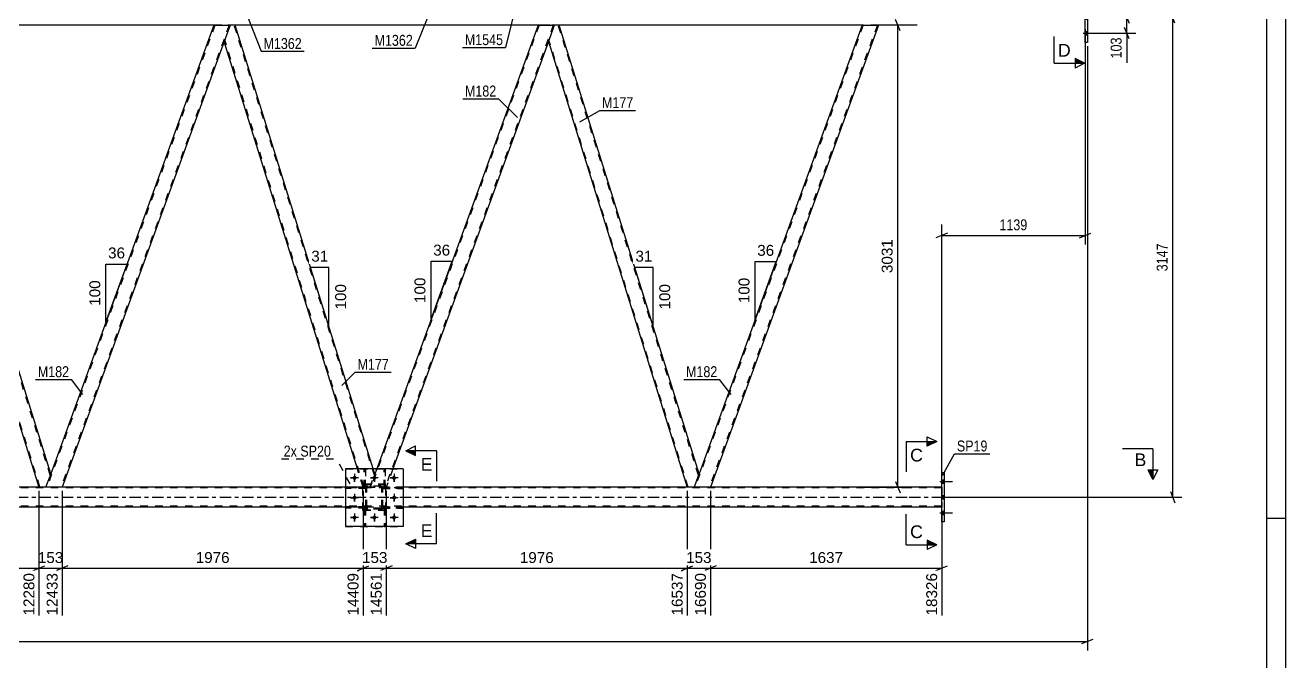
# Model space of a CAD drawing. Header units: millimetres. Extents: x 0 to 841, y 0 to 594.
# Drawn here: x 509.9 to 841, y 260.4 to 427.4 of the extents above; entities that cross this region are included whole.
import ezdxf

# ---------------------------------------------------------------- set-up
doc = ezdxf.new("R2010")
doc.units = ezdxf.units.MM
doc.linetypes.add('DXK_LINE_DOT2', pattern=[3.9198, 1.9599, -1.9599])
doc.linetypes.add('DXK_LINE_DOT3', pattern=[5.9187, 2.979, -0.9799, 0.9799, -0.9799])
doc.styles.add('Arial', font='arial.ttf', dxfattribs={"height": 0.2})
doc.styles.add('Arial Narrow', font='ARIALN.TTF', dxfattribs={"height": 0.2})

# ---------------------------------------------------------------- blocks, each defined once
blk = doc.blocks.new('Unknown-717034235-1133 - 15993')
at = {"color": 5, "linetype": 'Continuous'}
for p, q in [((841, 0), (841, 594)), ((836, 5), (836, 589)), ((841, 298), (836, 298))]:
    blk.add_line(p, q, dxfattribs=at)
blk = doc.blocks.new('Part-717034235-4057 - 3600')
at = {"color": 7, "linetype": 'DXK_LINE_DOT2'}
for p, q in [((603.8, 300.69), (603.8, 301.01)), ((603.8, 301.01), (609.2, 301.01)), ((609.2, 300.69), (603.8, 300.69)), ((604.4, 300.69), (604.4, 301.01)), ((609.2, 301.01), (609.2, 300.69))]:
    blk.add_line(p, q, dxfattribs=at)
blk = doc.blocks.new('Part-717034235-3997 - 3600')
at = {"color": 7, "linetype": 'DXK_LINE_DOT2'}
for p, q in [((609.2, 301.01), (603.8, 301.01)), ((603.8, 301.01), (603.8, 300.69)), ((603.8, 300.69), (609.2, 300.69)), ((604.4, 300.69), (604.4, 301.01)), ((609.2, 300.69), (609.2, 301.01))]:
    blk.add_line(p, q, dxfattribs=at)
blk = doc.blocks.new('Part-717034235-3848 - 3600')
at = {"color": 7, "linetype": 'DXK_LINE_DOT2'}
for p, q in [((599.4, 301.01), (594, 301.01)), ((594, 301.01), (594, 300.69)), ((599.4, 300.69), (594, 300.69)), ((598.8, 300.69), (598.8, 301.01)), ((599.4, 300.69), (599.4, 301.01))]:
    blk.add_line(p, q, dxfattribs=at)
blk = doc.blocks.new('Part-717034235-4071 - 3600')
at = {"color": 7, "linetype": 'DXK_LINE_DOT2'}
for p, q in [((599.28, 300.68), (598.96, 300.68)), ((598.96, 300.68), (598.96, 295.85)), ((598.96, 300.08), (599.28, 300.08)), ((599.28, 300.68), (599.28, 295.85)), ((598.96, 295.85), (599.28, 295.85))]:
    blk.add_line(p, q, dxfattribs=at)
blk = doc.blocks.new('Part-717034235-4065 - 3600')
at = {"color": 2, "linetype": 'Continuous'}
for p, q in [((598.96, 311.04), (598.96, 311.05)), ((599.28, 311.05), (598.96, 311.05)), ((599.28, 311.04), (599.28, 311.05))]:
    blk.add_line(p, q, dxfattribs=at)
at = {"color": 7, "linetype": 'DXK_LINE_DOT2'}
for p, q in [((598.96, 306.2), (598.96, 311.04)), ((599.28, 306.2), (599.28, 311.04)), ((598.96, 306.8), (599.28, 306.8)), ((599.28, 306.2), (598.96, 306.2))]:
    blk.add_line(p, q, dxfattribs=at)
blk = doc.blocks.new('Part-717034235-4059 - 3600')
at = {"color": 7, "linetype": 'DXK_LINE_DOT2'}
for p, q in [((599.4, 301.01), (594, 301.01)), ((594, 300.69), (594, 301.01)), ((599.4, 300.69), (594, 300.69)), ((598.8, 300.69), (598.8, 301.01)), ((599.4, 301.01), (599.4, 300.69))]:
    blk.add_line(p, q, dxfattribs=at)
blk = doc.blocks.new('Part-717034235-4023 - 3600')
at = {"color": 2, "linetype": 'Continuous'}
for p, q in [((478.59, 427.44), (477.05, 423.19)), ((479.91, 427.44), (478.59, 427.44)), ((516.61, 309.69), (479.91, 427.44)), ((477.05, 423.19), (513.51, 306.22)), ((515.35, 306.22), (516.34, 308.95)), ((516.54, 309.47), (516.34, 308.95)), ((516.61, 309.69), (516.54, 309.47))]:
    blk.add_line(p, q, dxfattribs=at)
at = {"color": 7, "linetype": 'DXK_LINE_DOT2'}
for p, q in [((516.48, 309.32), (479.66, 427.44)), ((513.76, 306.22), (477.18, 423.56)), ((516.45, 309.23), (516.34, 308.95)), ((516.54, 309.47), (516.48, 309.32)), ((515.35, 306.22), (513.51, 306.22))]:
    blk.add_line(p, q, dxfattribs=at)
blk = doc.blocks.new('Bolt-717034235-4011 - 3600')
at = {"linetype": 'Continuous'}
for points in [[(788.93, 433.1), (788.93, 433.98), (788.29, 433.98), (788.29, 433.1)], [(788.93, 433.1), (788.93, 433.98), (788.29, 433.98), (788.29, 433.1)], [(788.93, 433.1), (788.93, 433.98), (788.29, 433.98), (788.29, 433.1)], [(788.93, 429), (788.93, 429.88), (788.29, 429.88), (788.29, 429)], [(788.93, 429), (788.93, 429.88), (788.29, 429.88), (788.29, 429)], [(788.93, 424.9), (788.93, 425.78), (788.29, 425.78), (788.29, 424.9)], [(788.93, 424.9), (788.93, 425.78), (788.29, 425.78), (788.29, 424.9)], [(788.93, 424.9), (788.93, 425.78), (788.29, 425.78), (788.29, 424.9)]]:
    blk.add_hatch(color=1, dxfattribs=at).paths.add_polyline_path(points)
at = {"color": 1, "linetype": 'Continuous'}
for p, q in [((788.29, 433.98), (788.93, 433.98)), ((788.29, 433.98), (788.93, 433.98)), ((788.29, 433.98), (788.93, 433.98)), ((787.77, 433.54), (791.09, 433.54)), ((787.77, 433.54), (791.09, 433.54)), ((787.77, 433.54), (791.09, 433.54)), ((788.29, 433.1), (788.93, 433.1)), ((788.29, 433.1), (788.93, 433.1)), ((788.29, 433.1), (788.93, 433.1)), ((787.77, 429.44), (791.09, 429.44)), ((787.77, 429.44), (791.09, 429.44)), ((788.29, 429.88), (788.93, 429.88)), ((788.29, 429.88), (788.93, 429.88)), ((788.29, 429), (788.93, 429)), ((788.29, 429), (788.93, 429)), ((787.77, 425.34), (791.09, 425.34)), ((787.77, 425.34), (791.09, 425.34)), ((787.77, 425.34), (791.09, 425.34)), ((788.29, 425.78), (788.93, 425.78)), ((788.29, 425.78), (788.93, 425.78)), ((788.29, 425.78), (788.93, 425.78)), ((788.29, 424.9), (788.93, 424.9)), ((788.29, 424.9), (788.93, 424.9)), ((788.29, 424.9), (788.93, 424.9))]:
    blk.add_line(p, q, dxfattribs=at)
blk = doc.blocks.new('Part-717034235-4055 - 3600')
at = {"color": 2, "linetype": 'Continuous'}
for p, q in [((609.2, 311.04), (594, 311.04)), ((594, 311.04), (594, 295.84)), ((609.2, 311.04), (609.2, 295.84)), ((609.2, 295.84), (594, 295.84))]:
    blk.add_line(p, q, dxfattribs=at)
blk = doc.blocks.new('Part-717034235-3920 - 3600')
at = {"color": 7, "linetype": 'DXK_LINE_DOT2'}
for p, q in [((598.96, 300.68), (599.28, 300.68)), ((598.96, 300.68), (598.96, 295.85)), ((598.96, 300.08), (599.28, 300.08)), ((599.28, 300.68), (599.28, 295.85)), ((599.28, 295.85), (598.96, 295.85))]:
    blk.add_line(p, q, dxfattribs=at)
blk = doc.blocks.new('Bolt-717034235-3819 - 3600')
at = {"color": 1, "linetype": 'Continuous'}
for p, q in [((595.36, 308.64), (596.05, 308.64)), ((596.4, 309.68), (596.4, 308.99)), ((596.4, 307.6), (596.4, 308.3)), ((597.44, 308.64), (596.75, 308.64)), ((600.56, 308.64), (601.25, 308.64)), ((601.6, 309.68), (601.6, 308.99)), ((601.6, 307.6), (601.6, 308.3)), ((602.64, 308.64), (601.95, 308.64)), ((605.76, 308.64), (606.45, 308.64)), ((606.8, 309.68), (606.8, 308.99)), ((606.8, 307.6), (606.8, 308.3)), ((607.84, 308.64), (607.15, 308.64)), ((595.36, 303.44), (596.05, 303.44)), ((596.4, 304.48), (596.4, 303.79)), ((596.4, 302.4), (596.4, 303.1)), ((597.44, 303.44), (596.75, 303.44)), ((605.76, 303.44), (606.45, 303.44)), ((606.8, 304.48), (606.8, 303.79)), ((606.8, 302.4), (606.8, 303.1)), ((607.84, 303.44), (607.15, 303.44)), ((595.36, 298.24), (596.05, 298.24)), ((596.4, 299.28), (596.4, 298.59)), ((597.44, 298.24), (596.75, 298.24)), ((600.56, 298.24), (601.25, 298.24)), ((601.6, 299.28), (601.6, 298.59)), ((602.64, 298.24), (601.95, 298.24)), ((605.76, 298.24), (606.45, 298.24)), ((606.8, 299.28), (606.8, 298.59)), ((607.84, 298.24), (607.15, 298.24)), ((596.4, 297.2), (596.4, 297.9)), ((601.6, 297.2), (601.6, 297.9)), ((606.8, 297.2), (606.8, 297.9))]:
    blk.add_line(p, q, dxfattribs=at)
blk = doc.blocks.new('Part-717034235-3821 - 3600')
at = {"color": 7, "linetype": 'DXK_LINE_DOT2'}
for p, q in [((604.6, 306.85), (598.6, 306.85)), ((598.6, 300.05), (598.6, 306.85)), ((604.6, 300.05), (604.6, 306.85)), ((604.6, 300.05), (598.6, 300.05))]:
    blk.add_line(p, q, dxfattribs=at)
blk = doc.blocks.new('Part-717034235-3822 - 3600')
at = {"color": 7, "linetype": 'DXK_LINE_DOT2'}
for p, q in [((604.6, 306.98), (598.6, 306.98)), ((598.6, 300.18), (598.6, 306.98)), ((604.6, 300.18), (604.6, 306.98)), ((604.6, 300.18), (598.6, 300.18))]:
    blk.add_line(p, q, dxfattribs=at)
blk = doc.blocks.new('Part-717034235-3823 - 3600')
at = {"color": 7, "linetype": 'DXK_LINE_DOT2'}
for p, q in [((599.4, 305.96), (599.44, 306.15)), ((599.44, 306.15), (599.4, 305.96)), ((599.4, 300.92), (599.4, 305.96)), ((599.64, 305.96), (599.66, 306.06)), ((599.64, 300.92), (599.64, 305.96)), ((599.66, 306.06), (599.71, 306.13)), ((599.7, 306.41), (599.88, 306.44)), ((599.88, 306.44), (599.7, 306.41)), ((599.71, 306.13), (599.79, 306.19)), ((599.79, 306.19), (599.88, 306.2)), ((603.32, 306.44), (599.88, 306.44)), ((599.88, 306.2), (603.32, 306.2)), ((603.32, 306.44), (603.51, 306.41)), ((603.51, 306.41), (603.32, 306.44)), ((603.32, 306.2), (603.41, 306.19)), ((603.41, 306.19), (603.49, 306.13)), ((603.49, 306.13), (603.54, 306.06)), ((603.54, 306.06), (603.56, 305.96)), ((603.56, 300.92), (603.56, 305.96)), ((603.76, 306.15), (603.8, 305.96)), ((603.8, 305.96), (603.76, 306.15)), ((603.8, 300.92), (603.8, 305.96)), ((599.44, 300.74), (599.4, 300.92)), ((599.4, 300.92), (599.44, 300.74)), ((599.66, 300.83), (599.64, 300.92)), ((599.71, 300.75), (599.66, 300.83)), ((599.88, 300.44), (599.7, 300.48)), ((599.7, 300.48), (599.88, 300.44)), ((599.79, 300.7), (599.71, 300.75)), ((599.88, 300.68), (599.79, 300.7)), ((603.32, 300.68), (599.88, 300.68)), ((603.32, 300.44), (599.88, 300.44)), ((603.41, 300.7), (603.32, 300.68)), ((603.51, 300.48), (603.32, 300.44)), ((603.32, 300.44), (603.51, 300.48)), ((603.49, 300.75), (603.41, 300.7)), ((603.54, 300.83), (603.49, 300.75)), ((603.56, 300.92), (603.54, 300.83)), ((603.8, 300.92), (603.76, 300.74)), ((603.76, 300.74), (603.8, 300.92))]:
    blk.add_line(p, q, dxfattribs=at)
at = {"color": 7, "linetype": 'DXK_LINE_DOT3'}
blk.add_line((601.6, 303.44), (601.6, 303.44), dxfattribs=at)
at = {"color": 7, "linetype": 'DXK_LINE_DOT2'}
for centre, start, end in [((599.88, 305.96), 112.5, 157.5), ((599.88, 305.96), 112.5, 157.5), ((603.32, 305.96), 22.5, 67.5), ((603.32, 305.96), 22.5, 67.5), ((599.88, 300.92), 202.5, 247.5), ((599.88, 300.92), 202.5, 247.5), ((603.32, 300.92), 292.5, 337.5), ((603.32, 300.92), 292.5, 337.5)]:
    blk.add_arc(centre, 0.48, start, end, dxfattribs=at)
blk = doc.blocks.new('Part-717034235-3847 - 3600')
at = {"color": 7, "linetype": 'DXK_LINE_DOT2'}
for p, q in [((734, 427.44), (218.94, 427.44)), ((565.05, 427.44), (559.47, 427.44)), ((650.18, 427.44), (644.61, 427.44)), ((734, 427.44), (729.74, 427.44))]:
    blk.add_line(p, q, dxfattribs=at)
at = {"color": 2, "linetype": 'Continuous'}
for p, q in [((559.47, 427.44), (479.91, 427.44)), ((644.61, 427.44), (565.05, 427.44)), ((729.74, 427.44), (650.18, 427.44)), ((742, 427.44), (734, 427.44))]:
    blk.add_line(p, q, dxfattribs=at)
blk = doc.blocks.new('Part-717034235-3853 - 3600')
at = {"color": 2, "linetype": 'Continuous'}
for p, q in [((788.29, 422.94), (788.29, 435.94)), ((788.29, 435.94), (788.93, 435.94)), ((788.93, 435.94), (788.93, 422.94)), ((788.93, 422.94), (788.29, 422.94))]:
    blk.add_line(p, q, dxfattribs=at)
blk = doc.blocks.new('Part-717034235-3858 - 3600')
at = {"color": 2, "linetype": 'Continuous'}
for p, q in [((750.62, 297.08), (750.62, 310.08)), ((750.62, 310.08), (751.26, 310.08)), ((751.26, 310.08), (751.26, 297.08)), ((751.26, 297.08), (750.62, 297.08))]:
    blk.add_line(p, q, dxfattribs=at)
blk = doc.blocks.new('Part-717034235-3881 - 3600')
at = {"color": 7, "linetype": 'DXK_LINE_DOT2'}
for p, q in [((644.86, 427.44), (600.74, 306.22)), ((648.61, 427.44), (604.49, 306.22)), ((648.86, 427.44), (647.32, 423.19)), ((602.24, 311.04), (600.49, 306.22)), ((606.5, 311.04), (604.74, 306.22)), ((604.74, 306.22), (600.49, 306.22))]:
    blk.add_line(p, q, dxfattribs=at)
at = {"color": 2, "linetype": 'Continuous'}
for p, q in [((644.61, 427.44), (602.24, 311.04)), ((644.61, 427.44), (648.86, 427.44)), ((647.32, 423.19), (606.5, 311.04))]:
    blk.add_line(p, q, dxfattribs=at)
blk = doc.blocks.new('Part-717034235-3896 - 3600')
at = {"color": 2, "linetype": 'Continuous'}
for p, q in [((648.86, 427.44), (647.32, 423.19)), ((650.18, 427.44), (648.86, 427.44)), ((686.88, 309.69), (650.18, 427.44)), ((647.32, 423.19), (683.77, 306.22)), ((686.61, 308.95), (685.62, 306.22)), ((686.88, 309.69), (686.61, 308.95))]:
    blk.add_line(p, q, dxfattribs=at)
at = {"color": 7, "linetype": 'DXK_LINE_DOT2'}
for p, q in [((686.75, 309.32), (649.93, 427.44)), ((684.03, 306.22), (647.45, 423.56)), ((686.86, 309.63), (686.61, 308.95)), ((685.62, 306.22), (683.77, 306.22))]:
    blk.add_line(p, q, dxfattribs=at)
blk = doc.blocks.new('Part-717034235-3901 - 3600')
at = {"color": 7, "linetype": 'DXK_LINE_DOT2'}
for p, q in [((730, 427.44), (685.88, 306.22)), ((733.74, 427.44), (689.62, 306.22)), ((686.88, 309.69), (685.62, 306.22)), ((689.88, 306.22), (685.62, 306.22))]:
    blk.add_line(p, q, dxfattribs=at)
at = {"color": 2, "linetype": 'Continuous'}
for p, q in [((729.74, 427.44), (686.88, 309.69)), ((734, 427.44), (689.88, 306.22)), ((729.74, 427.44), (734, 427.44))]:
    blk.add_line(p, q, dxfattribs=at)
blk = doc.blocks.new('Part-717034235-3911 - 3600')
at = {"color": 7, "linetype": 'DXK_LINE_DOT2'}
for p, q in [((604.16, 306.2), (604.16, 311.05)), ((604.16, 311.05), (604.48, 311.05)), ((604.48, 311.05), (604.48, 306.2)), ((604.16, 306.8), (604.48, 306.8)), ((604.48, 306.2), (604.16, 306.2))]:
    blk.add_line(p, q, dxfattribs=at)
blk = doc.blocks.new('Part-717034235-3914 - 3600')
at = {"color": 7, "linetype": 'DXK_LINE_DOT2'}
for p, q in [((598.96, 306.2), (598.96, 311.05)), ((598.96, 311.05), (599.28, 311.05)), ((599.28, 311.05), (599.28, 306.2)), ((598.96, 306.8), (599.28, 306.8)), ((599.28, 306.2), (598.96, 306.2))]:
    blk.add_line(p, q, dxfattribs=at)
blk = doc.blocks.new('Part-717034235-3917 - 3600')
at = {"color": 7, "linetype": 'DXK_LINE_DOT2'}
for p, q in [((604.15, 300.68), (604.47, 300.68)), ((604.15, 300.68), (604.16, 295.85)), ((604.15, 300.08), (604.47, 300.08)), ((604.47, 300.68), (604.48, 295.85)), ((604.48, 295.85), (604.16, 295.85))]:
    blk.add_line(p, q, dxfattribs=at)
blk = doc.blocks.new('Part-717034235-3922 - 3600')
at = {"color": 7, "linetype": 'DXK_LINE_DOT2'}
for p, q in [((599.4, 305.96), (599.44, 306.15)), ((599.44, 306.15), (599.4, 305.96)), ((599.4, 300.92), (599.4, 305.96)), ((599.64, 305.96), (599.66, 306.06)), ((599.64, 300.92), (599.64, 305.96)), ((599.66, 306.06), (599.71, 306.13)), ((599.7, 306.41), (599.88, 306.44)), ((599.88, 306.44), (599.7, 306.41)), ((599.71, 306.13), (599.79, 306.19)), ((599.79, 306.19), (599.88, 306.2)), ((603.32, 306.44), (599.88, 306.44)), ((599.88, 306.2), (603.32, 306.2)), ((603.32, 306.44), (603.51, 306.41)), ((603.51, 306.41), (603.32, 306.44)), ((603.32, 306.2), (603.41, 306.19)), ((603.41, 306.19), (603.49, 306.13)), ((603.49, 306.13), (603.54, 306.06)), ((603.54, 306.06), (603.56, 305.96)), ((603.56, 300.92), (603.56, 305.96)), ((603.76, 306.15), (603.8, 305.96)), ((603.8, 305.96), (603.76, 306.15)), ((603.8, 300.92), (603.8, 305.96)), ((599.44, 300.74), (599.4, 300.92)), ((599.4, 300.92), (599.44, 300.74)), ((599.66, 300.83), (599.64, 300.92)), ((599.71, 300.75), (599.66, 300.83)), ((599.88, 300.44), (599.7, 300.48)), ((599.7, 300.48), (599.88, 300.44)), ((599.79, 300.7), (599.71, 300.75)), ((599.88, 300.68), (599.79, 300.7)), ((603.32, 300.68), (599.88, 300.68)), ((603.32, 300.44), (599.88, 300.44)), ((603.41, 300.7), (603.32, 300.68)), ((603.51, 300.48), (603.32, 300.44)), ((603.32, 300.44), (603.51, 300.48)), ((603.49, 300.75), (603.41, 300.7)), ((603.54, 300.83), (603.49, 300.75)), ((603.56, 300.92), (603.54, 300.83)), ((603.8, 300.92), (603.76, 300.74)), ((603.76, 300.74), (603.8, 300.92))]:
    blk.add_line(p, q, dxfattribs=at)
at = {"color": 7, "linetype": 'DXK_LINE_DOT3'}
blk.add_line((601.6, 303.44), (601.6, 303.44), dxfattribs=at)
at = {"color": 7, "linetype": 'DXK_LINE_DOT2'}
for centre, start, end in [((599.88, 305.96), 112.5, 157.5), ((599.88, 305.96), 112.5, 157.5), ((603.32, 305.96), 22.5, 67.5), ((603.32, 305.96), 22.5, 67.5), ((599.88, 300.92), 202.5, 247.5), ((599.88, 300.92), 202.5, 247.5), ((603.32, 300.92), 292.5, 337.5), ((603.32, 300.92), 292.5, 337.5)]:
    blk.add_arc(centre, 0.48, start, end, dxfattribs=at)
blk = doc.blocks.new('Part-717034235-3968 - 3600')
at = {"color": 7, "linetype": 'DXK_LINE_DOT2'}
for p, q in [((559.73, 427.44), (515.61, 306.22)), ((563.47, 427.44), (519.35, 306.22)), ((563.73, 427.44), (562.18, 423.19)), ((516.61, 309.69), (515.35, 306.22)), ((519.61, 306.22), (515.35, 306.22))]:
    blk.add_line(p, q, dxfattribs=at)
at = {"color": 2, "linetype": 'Continuous'}
for p, q in [((559.47, 427.44), (516.61, 309.69)), ((559.47, 427.44), (563.73, 427.44)), ((562.18, 423.19), (519.61, 306.22))]:
    blk.add_line(p, q, dxfattribs=at)
blk = doc.blocks.new('Part-717034235-3973 - 3600')
at = {"color": 2, "linetype": 'Continuous'}
for p, q in [((563.73, 427.44), (562.18, 423.19)), ((565.05, 427.44), (563.73, 427.44)), ((601.33, 311.04), (565.05, 427.44)), ((597.14, 311.04), (562.18, 423.19))]:
    blk.add_line(p, q, dxfattribs=at)
at = {"color": 7, "linetype": 'DXK_LINE_DOT2'}
for p, q in [((601.61, 309.32), (564.8, 427.44)), ((598.89, 306.22), (562.32, 423.56)), ((598.64, 306.22), (597.14, 311.04)), ((600.49, 306.22), (601.75, 309.69)), ((601.75, 309.69), (601.33, 311.04)), ((598.64, 306.22), (600.49, 306.22))]:
    blk.add_line(p, q, dxfattribs=at)
blk = doc.blocks.new('Part-717034235-3989 - 3600')
at = {"color": 7, "linetype": 'DXK_LINE_DOT2'}
for p, q in [((742, 305.98), (69.73, 305.98)), ((609.2, 306.22), (594, 306.22)), ((750.62, 305.98), (742.1, 305.98)), ((750.62, 306.22), (750.62, 300.94)), ((742, 301.18), (69.73, 301.18)), ((609.2, 300.94), (594, 300.94)), ((750.62, 301.18), (742.1, 301.18))]:
    blk.add_line(p, q, dxfattribs=at)
at = {"color": 2, "linetype": 'Continuous'}
for p, q in [((594, 306.22), (353.79, 306.22)), ((742, 306.22), (609.2, 306.22)), ((750.62, 306.22), (742.1, 306.22)), ((594, 300.94), (353.79, 300.94)), ((742, 300.94), (609.2, 300.94)), ((750.62, 300.94), (742.1, 300.94))]:
    blk.add_line(p, q, dxfattribs=at)
at = {"color": 7, "linetype": 'DXK_LINE_DOT3'}
for p, q in [((69.73, 303.58), (742, 303.58)), ((742.1, 303.58), (750.62, 303.58))]:
    blk.add_line(p, q, dxfattribs=at)
blk = doc.blocks.new('Part-717034235-3996 - 3600')
at = {"color": 7, "linetype": 'DXK_LINE_DOT2'}
for p, q in [((599.4, 306.21), (594, 306.21)), ((594, 306.21), (594, 305.89)), ((599.4, 305.89), (594, 305.89)), ((598.8, 305.89), (598.8, 306.21)), ((599.4, 305.89), (599.4, 306.21))]:
    blk.add_line(p, q, dxfattribs=at)
blk = doc.blocks.new('Part-717034235-3998 - 3600')
at = {"color": 7, "linetype": 'DXK_LINE_DOT2'}
for p, q in [((609.2, 306.21), (603.8, 306.21)), ((603.8, 306.21), (603.8, 305.89)), ((603.8, 305.89), (609.2, 305.89)), ((604.4, 305.89), (604.4, 306.21)), ((609.2, 305.89), (609.2, 306.21))]:
    blk.add_line(p, q, dxfattribs=at)
blk = doc.blocks.new('Bolt-717034235-4012 - 3600')
at = {"linetype": 'Continuous'}
for points in [[(751.26, 307.24), (751.26, 308.12), (750.62, 308.12), (750.62, 307.24)], [(751.26, 307.24), (751.26, 308.12), (750.62, 308.12), (750.62, 307.24)], [(751.26, 307.24), (751.26, 308.12), (750.62, 308.12), (750.62, 307.24)], [(751.26, 303.14), (751.26, 304.02), (750.62, 304.02), (750.62, 303.14)], [(751.26, 303.14), (751.26, 304.02), (750.62, 304.02), (750.62, 303.14)], [(751.26, 299.04), (751.26, 299.92), (750.62, 299.92), (750.62, 299.04)], [(751.26, 299.04), (751.26, 299.92), (750.62, 299.92), (750.62, 299.04)], [(751.26, 299.04), (751.26, 299.92), (750.62, 299.92), (750.62, 299.04)]]:
    blk.add_hatch(color=1, dxfattribs=at).paths.add_polyline_path(points)
at = {"color": 1, "linetype": 'Continuous'}
for p, q in [((750.62, 308.12), (751.26, 308.12)), ((750.62, 308.12), (751.26, 308.12)), ((750.62, 308.12), (751.26, 308.12)), ((750.1, 307.68), (753.42, 307.68)), ((750.1, 307.68), (753.42, 307.68)), ((750.1, 307.68), (753.42, 307.68)), ((750.62, 307.24), (751.26, 307.24)), ((750.62, 307.24), (751.26, 307.24)), ((750.62, 307.24), (751.26, 307.24)), ((750.1, 303.58), (753.42, 303.58)), ((750.1, 303.58), (753.42, 303.58)), ((750.62, 304.02), (751.26, 304.02)), ((750.62, 304.02), (751.26, 304.02)), ((750.62, 303.14), (751.26, 303.14)), ((750.62, 303.14), (751.26, 303.14)), ((750.1, 299.48), (753.42, 299.48)), ((750.1, 299.48), (753.42, 299.48)), ((750.1, 299.48), (753.42, 299.48)), ((750.62, 299.92), (751.26, 299.92)), ((750.62, 299.92), (751.26, 299.92)), ((750.62, 299.92), (751.26, 299.92)), ((750.62, 299.04), (751.26, 299.04)), ((750.62, 299.04), (751.26, 299.04)), ((750.62, 299.04), (751.26, 299.04))]:
    blk.add_line(p, q, dxfattribs=at)
blk = doc.blocks.new('Part-717034235-4018 - 3600')
at = {"color": 7, "linetype": 'DXK_LINE_DOT2'}
for p, q in [((594, 311.04), (594, 295.84)), ((594, 311.04), (609.2, 311.04)), ((609.2, 311.04), (609.2, 295.84)), ((594, 295.84), (609.2, 295.84))]:
    blk.add_line(p, q, dxfattribs=at)
blk = doc.blocks.new('Bolt-717034235-4036 - 3600')
at = {"linetype": 'Continuous'}
for points in [[(596.92, 308.64, -1), (595.88, 308.64, -1)], [(602.12, 308.64, -1), (601.08, 308.64, -1)], [(607.32, 308.64, -1), (606.28, 308.64, -1)], [(596.92, 303.44, -1), (595.88, 303.44, -1)], [(607.32, 303.44, -1), (606.28, 303.44, -1)], [(596.92, 298.24, -1), (595.88, 298.24, -1)], [(602.12, 298.24, -1), (601.08, 298.24, -1)], [(607.32, 298.24, -1), (606.28, 298.24, -1)]]:
    blk.add_hatch(color=1, dxfattribs=at).paths.add_polyline_path(points)
at = {"color": 1, "linetype": 'Continuous'}
for p, q in [((597.44, 308.64), (595.36, 308.64)), ((596.4, 309.68), (596.4, 307.6)), ((602.64, 308.64), (600.56, 308.64)), ((601.6, 309.68), (601.6, 307.6)), ((607.84, 308.64), (605.76, 308.64)), ((606.8, 309.68), (606.8, 307.6)), ((597.44, 303.44), (595.36, 303.44)), ((596.4, 304.48), (596.4, 302.4)), ((607.84, 303.44), (605.76, 303.44)), ((606.8, 304.48), (606.8, 302.4)), ((597.44, 298.24), (595.36, 298.24)), ((596.4, 299.28), (596.4, 297.2)), ((602.64, 298.24), (600.56, 298.24)), ((601.6, 299.28), (601.6, 297.2)), ((607.84, 298.24), (605.76, 298.24)), ((606.8, 299.28), (606.8, 297.2))]:
    blk.add_line(p, q, dxfattribs=at)
blk = doc.blocks.new('Part-717034235-4056 - 3600')
at = {"color": 7, "linetype": 'DXK_LINE_DOT2'}
for p, q in [((603.8, 305.89), (603.8, 306.21)), ((603.8, 306.21), (609.2, 306.21)), ((609.2, 305.89), (603.8, 305.89)), ((604.4, 305.89), (604.4, 306.21)), ((609.2, 306.21), (609.2, 305.89))]:
    blk.add_line(p, q, dxfattribs=at)
blk = doc.blocks.new('Part-717034235-4058 - 3600')
at = {"color": 7, "linetype": 'DXK_LINE_DOT2'}
for p, q in [((599.4, 306.21), (594, 306.21)), ((594, 305.89), (594, 306.21)), ((599.4, 305.89), (594, 305.89)), ((598.8, 305.89), (598.8, 306.21)), ((599.4, 306.21), (599.4, 305.89))]:
    blk.add_line(p, q, dxfattribs=at)
blk = doc.blocks.new('Part-717034235-4062 - 3600')
at = {"color": 2, "linetype": 'Continuous'}
for p, q in [((604.16, 311.04), (604.16, 311.05)), ((604.48, 311.05), (604.16, 311.05)), ((604.48, 311.04), (604.48, 311.05))]:
    blk.add_line(p, q, dxfattribs=at)
at = {"color": 7, "linetype": 'DXK_LINE_DOT2'}
for p, q in [((604.16, 306.2), (604.16, 311.04)), ((604.48, 306.2), (604.48, 311.04)), ((604.16, 306.8), (604.48, 306.8)), ((604.48, 306.2), (604.16, 306.2))]:
    blk.add_line(p, q, dxfattribs=at)
blk = doc.blocks.new('Part-717034235-4068 - 3600')
at = {"color": 7, "linetype": 'DXK_LINE_DOT2'}
for p, q in [((604.47, 300.68), (604.15, 300.68)), ((604.15, 300.68), (604.16, 295.85)), ((604.15, 300.08), (604.47, 300.08)), ((604.47, 300.68), (604.48, 295.85)), ((604.16, 295.85), (604.48, 295.85))]:
    blk.add_line(p, q, dxfattribs=at)
blk = doc.blocks.new('StraightDimension-717034235-4363 - 3600')
at = {"color": 7, "linetype": 'Continuous'}
for p, q in [((788.29, 426.44), (788.29, 369.86)), ((750.62, 307.22), (750.62, 375.11)), ((752.12, 372.86), (749.12, 371.66)), ((750.62, 372.26), (788.29, 372.26)), ((786.79, 371.66), (789.79, 372.86))]:
    blk.add_line(p, q, dxfattribs=at)
at = {"color": 0}
blk.add_wipeout([(773.71, 373.01), (773.71, 377.21), (765.2, 377.21), (765.2, 373.01)], dxfattribs=at)
at = {"color": 3, "style": 'Arial Narrow'}
blk.add_text('1139', height=2.863, dxfattribs=at).set_placement((765.8, 373.61))
blk = doc.blocks.new('StraightDimension-717034235-4881 - 3600')
at = {"color": 7, "linetype": 'Continuous'}
for p, q in [((513.51, 305.22), (513.51, 272.52)), ((519.61, 305.22), (519.61, 272.52)), ((512.01, 284.34), (515.01, 285.54)), ((513.51, 284.94), (519.61, 284.94)), ((521.11, 285.54), (518.11, 284.34))]:
    blk.add_line(p, q, dxfattribs=at)
at = {"color": 0}
blk.add_wipeout([(520.49, 285.69), (520.49, 289.89), (512.62, 289.89), (512.62, 285.69)], dxfattribs=at)
at = {"color": 3, "style": 'Arial'}
blk.add_text('153', height=2.865, dxfattribs=at).set_placement((513.22, 286.29))
at = {"color": 0, "linetype": 'Continuous'}
blk.add_wipeout([(519.01, 284.24), (514.81, 284.24), (514.81, 271.92), (519.01, 271.92)], dxfattribs=at)
at = {"color": 3, "linetype": 'Continuous', "style": 'Arial'}
blk.add_text('12433', height=2.865, rotation=90.0002, dxfattribs=at).set_placement((518.41, 272.52))
blk = doc.blocks.new('StraightDimension-717034235-4900 - 3600')
at = {"color": 7, "linetype": 'Continuous'}
for p, q in [((519.61, 305.22), (519.61, 272.52)), ((598.64, 305.22), (598.64, 272.52)), ((521.11, 285.54), (518.11, 284.34)), ((519.61, 284.94), (598.64, 284.94)), ((597.14, 284.34), (600.14, 285.54))]:
    blk.add_line(p, q, dxfattribs=at)
at = {"color": 0}
blk.add_wipeout([(564.17, 285.69), (564.17, 289.89), (554.08, 289.89), (554.08, 285.69)], dxfattribs=at)
at = {"color": 0, "linetype": 'Continuous'}
blk.add_wipeout([(598.04, 284.24), (593.84, 284.24), (593.84, 271.92), (598.04, 271.92)], dxfattribs=at)
at = {"color": 3, "style": 'Arial'}
blk.add_text('1976', height=2.865, dxfattribs=at).set_placement((554.68, 286.29))
at = {"color": 3, "linetype": 'Continuous', "style": 'Arial'}
blk.add_text('14409', height=2.865, rotation=90.0002, dxfattribs=at).set_placement((597.44, 272.52))
blk = doc.blocks.new('StraightDimension-717034235-4976 - 3600')
at = {"color": 7, "linetype": 'Continuous'}
for p, q in [((689.88, 305.22), (689.88, 272.52)), ((750.62, 299.94), (750.62, 272.52)), ((691.38, 285.54), (688.38, 284.34)), ((689.88, 284.94), (750.62, 284.94)), ((749.12, 284.34), (752.12, 285.54))]:
    blk.add_line(p, q, dxfattribs=at)
at = {"color": 0}
blk.add_wipeout([(725.29, 285.69), (725.29, 289.89), (715.2, 289.89), (715.2, 285.69)], dxfattribs=at)
at = {"color": 0, "linetype": 'Continuous'}
blk.add_wipeout([(750.02, 284.24), (745.82, 284.24), (745.82, 271.92), (750.02, 271.92)], dxfattribs=at)
at = {"color": 3, "style": 'Arial'}
blk.add_text('1637', height=2.865, dxfattribs=at).set_placement((715.8, 286.29))
at = {"color": 3, "linetype": 'Continuous', "style": 'Arial'}
blk.add_text('18326', height=2.865, rotation=90.0002, dxfattribs=at).set_placement((749.42, 272.52))
blk = doc.blocks.new('AngleDimension-717034235-5152 - 3600')
at = {"color": 7, "linetype": 'Continuous'}
for p, q in [((616.51, 365.48), (622.05, 365.48)), ((616.51, 350.26), (622.05, 365.48)), ((616.51, 350.26), (616.51, 365.48)), ((620.14, 360.22), (622.05, 365.48))]:
    blk.add_line(p, q, dxfattribs=at)
at = {"color": 0}
for points in [[(622.11, 366.38), (622.11, 370.58), (616.46, 370.58), (616.46, 366.38)], [(615.61, 361.81), (611.41, 361.81), (611.41, 353.93), (615.61, 353.93)]]:
    blk.add_wipeout(points, dxfattribs=at)
at = {"color": 3, "style": 'Arial'}
blk.add_text('36', height=2.865, dxfattribs=at).set_placement((617.06, 366.98))
blk.add_text('100', height=2.865, rotation=90.0002, dxfattribs=at).set_placement((615.01, 354.53))
blk = doc.blocks.new('AngleDimension-717034235-5181 - 3600')
at = {"color": 7, "linetype": 'Continuous'}
for p, q in [((701.63, 365.42), (707.17, 365.42)), ((701.63, 350.2), (707.17, 365.42)), ((701.63, 350.2), (701.63, 365.42)), ((705.27, 360.22), (707.17, 365.42))]:
    blk.add_line(p, q, dxfattribs=at)
at = {"color": 0}
for points in [[(707.22, 366.32), (707.22, 370.52), (701.57, 370.52), (701.57, 366.32)], [(700.73, 361.74), (696.53, 361.74), (696.53, 353.87), (700.73, 353.87)]]:
    blk.add_wipeout(points, dxfattribs=at)
at = {"color": 3, "style": 'Arial'}
blk.add_text('36', height=2.865, dxfattribs=at).set_placement((702.17, 366.92))
blk.add_text('100', height=2.865, rotation=90.0002, dxfattribs=at).set_placement((700.13, 354.47))
blk = doc.blocks.new('StraightDimension-717034235-4391 - 3600')
at = {"color": 7, "linetype": 'Continuous'}
for p, q in [((798.63, 430.94), (799.83, 427.94)), ((789.29, 429.44), (801.63, 429.44)), ((799.23, 425.34), (799.23, 429.44)), ((789.93, 425.34), (801.63, 425.34)), ((799.83, 423.84), (798.63, 426.84))]:
    blk.add_line(p, q, dxfattribs=at)
at = {"color": 0}
blk.add_wipeout([(798.48, 424.82), (794.28, 424.82), (794.28, 418.13), (798.48, 418.13)], dxfattribs=at)
at = {"color": 7, "linetype": 'Continuous'}
blk.add_line((799.23, 425.34), (799.23, 417.61), dxfattribs=at)
blk.add_line((799.23, 425.34), (799.23, 417.61), dxfattribs=at)
at = {"color": 3, "style": 'Arial Narrow'}
blk.add_text('103', height=2.863, rotation=90.0002, dxfattribs=at).set_placement((797.88, 418.73))
blk = doc.blocks.new('AngleDimension-717034235-5110 - 3600')
at = {"color": 7, "linetype": 'Continuous'}
for p, q in [((587.75, 354.59), (584.86, 363.89)), ((589.68, 363.89), (584.86, 363.89)), ((589.68, 348.42), (584.86, 363.89)), ((589.68, 348.42), (589.68, 363.89))]:
    blk.add_line(p, q, dxfattribs=at)
at = {"color": 0}
for points in [[(590.09, 364.79), (590.09, 368.99), (584.44, 368.99), (584.44, 364.79)], [(594.78, 360.09), (590.58, 360.09), (590.58, 352.22), (594.78, 352.22)]]:
    blk.add_wipeout(points, dxfattribs=at)
at = {"color": 3, "style": 'Arial'}
blk.add_text('31', height=2.865, dxfattribs=at).set_placement((585.04, 365.39))
blk.add_text('100', height=2.865, rotation=90.0002, dxfattribs=at).set_placement((594.18, 352.82))
blk = doc.blocks.new('StraightDimension-717034235-4374 - 3600')
at = {"color": 7, "linetype": 'Continuous'}
for p, q in [((811.9, 427.94), (810.7, 430.94)), ((789.29, 429.44), (813.7, 429.44)), ((811.3, 303.58), (811.3, 429.44)), ((810.7, 305.08), (811.9, 302.08)), ((751.62, 303.58), (813.7, 303.58))]:
    blk.add_line(p, q, dxfattribs=at)
at = {"color": 0}
blk.add_wipeout([(810.55, 370.77), (806.35, 370.77), (806.35, 362.25), (810.55, 362.25)], dxfattribs=at)
at = {"color": 3, "style": 'Arial Narrow'}
blk.add_text('3147', height=2.863, rotation=90.0002, dxfattribs=at).set_placement((809.95, 362.85))
blk = doc.blocks.new('StraightDimension-717034235-4938 - 3600')
at = {"color": 7, "linetype": 'Continuous'}
for p, q in [((604.74, 305.22), (604.74, 272.52)), ((683.77, 305.22), (683.77, 272.52)), ((606.24, 285.54), (603.24, 284.34)), ((604.74, 284.94), (683.77, 284.94)), ((682.27, 284.34), (685.27, 285.54))]:
    blk.add_line(p, q, dxfattribs=at)
at = {"color": 0}
blk.add_wipeout([(649.31, 285.69), (649.31, 289.89), (639.21, 289.89), (639.21, 285.69)], dxfattribs=at)
at = {"color": 0, "linetype": 'Continuous'}
blk.add_wipeout([(683.17, 284.24), (678.97, 284.24), (678.97, 271.92), (683.17, 271.92)], dxfattribs=at)
at = {"color": 3, "style": 'Arial'}
blk.add_text('1976', height=2.865, dxfattribs=at).set_placement((639.81, 286.29))
at = {"color": 3, "linetype": 'Continuous', "style": 'Arial'}
blk.add_text('16537', height=2.865, rotation=90.0002, dxfattribs=at).set_placement((682.57, 272.52))
blk = doc.blocks.new('StraightDimension-717034235-15959 - 3600')
at = {"color": 7, "linetype": 'Continuous'}
for p, q in [((744.22, 427.44), (736.22, 427.44)), ((739.67, 425.94), (738.47, 428.94)), ((739.07, 306.22), (739.07, 427.44)), ((730.08, 306.22), (741.47, 306.22)), ((738.47, 307.72), (739.67, 304.72))]:
    blk.add_line(p, q, dxfattribs=at)
at = {"color": 0}
blk.add_wipeout([(738.32, 371.88), (734.12, 371.88), (734.12, 361.78), (738.32, 361.78)], dxfattribs=at)
at = {"color": 3, "style": 'Arial'}
blk.add_text('3031', height=2.865, rotation=90.0002, dxfattribs=at).set_placement((737.72, 362.38))
blk = doc.blocks.new('StraightDimension-717034235-4415 - 3600')
at = {"color": 7, "linetype": 'Continuous'}
for p, q in [((788.93, 421.94), (788.93, 263.33)), ((60.47, 265.73), (788.93, 265.73)), ((787.43, 265.13), (790.43, 266.33))]:
    blk.add_line(p, q, dxfattribs=at)
blk = doc.blocks.new('StraightDimension-717034235-4861 - 3600')
at = {"color": 7, "linetype": 'Continuous'}
for p, q in [((434.47, 305.22), (434.47, 272.52)), ((513.51, 305.22), (513.51, 272.52)), ((435.97, 285.54), (432.97, 284.34)), ((434.47, 284.94), (513.51, 284.94)), ((512.01, 284.34), (515.01, 285.54))]:
    blk.add_line(p, q, dxfattribs=at)
at = {"color": 0}
blk.add_wipeout([(479.04, 285.69), (479.04, 289.89), (468.94, 289.89), (468.94, 285.69)], dxfattribs=at)
at = {"color": 0, "linetype": 'Continuous'}
blk.add_wipeout([(512.91, 284.24), (508.71, 284.24), (508.71, 271.92), (512.91, 271.92)], dxfattribs=at)
at = {"color": 3, "style": 'Arial'}
blk.add_text('1976', height=2.865, dxfattribs=at).set_placement((469.54, 286.29))
at = {"color": 3, "linetype": 'Continuous', "style": 'Arial'}
blk.add_text('12280', height=2.865, rotation=90.0002, dxfattribs=at).set_placement((512.31, 272.52))
blk = doc.blocks.new('StraightDimension-717034235-4919 - 3600')
at = {"color": 7, "linetype": 'Continuous'}
for p, q in [((598.64, 305.22), (598.64, 272.52)), ((604.74, 305.22), (604.74, 272.52)), ((597.14, 284.34), (600.14, 285.54)), ((598.64, 284.94), (604.74, 284.94)), ((606.24, 285.54), (603.24, 284.34))]:
    blk.add_line(p, q, dxfattribs=at)
at = {"color": 0}
blk.add_wipeout([(605.63, 285.69), (605.63, 289.89), (597.76, 289.89), (597.76, 285.69)], dxfattribs=at)
at = {"color": 3, "style": 'Arial'}
blk.add_text('153', height=2.865, dxfattribs=at).set_placement((598.36, 286.29))
at = {"color": 0, "linetype": 'Continuous'}
blk.add_wipeout([(604.14, 284.24), (599.94, 284.24), (599.94, 271.92), (604.14, 271.92)], dxfattribs=at)
at = {"color": 3, "linetype": 'Continuous', "style": 'Arial'}
blk.add_text('14561', height=2.865, rotation=90.0002, dxfattribs=at).set_placement((603.54, 272.52))
blk = doc.blocks.new('StraightDimension-717034235-4957 - 3600')
at = {"color": 7, "linetype": 'Continuous'}
for p, q in [((683.77, 305.22), (683.77, 272.52)), ((689.88, 305.22), (689.88, 272.52)), ((682.27, 284.34), (685.27, 285.54)), ((683.77, 284.94), (689.88, 284.94)), ((691.38, 285.54), (688.38, 284.34))]:
    blk.add_line(p, q, dxfattribs=at)
at = {"color": 0}
blk.add_wipeout([(690.76, 285.69), (690.76, 289.89), (682.89, 289.89), (682.89, 285.69)], dxfattribs=at)
at = {"color": 3, "style": 'Arial'}
blk.add_text('153', height=2.865, dxfattribs=at).set_placement((683.49, 286.29))
at = {"color": 0, "linetype": 'Continuous'}
blk.add_wipeout([(689.28, 284.24), (685.08, 284.24), (685.08, 271.92), (689.28, 271.92)], dxfattribs=at)
at = {"color": 3, "linetype": 'Continuous', "style": 'Arial'}
blk.add_text('16690', height=2.865, rotation=90.0002, dxfattribs=at).set_placement((688.68, 272.52))
blk = doc.blocks.new('AngleDimension-717034235-5124 - 3600')
at = {"color": 7, "linetype": 'Continuous'}
for p, q in [((531.11, 364.74), (536.65, 364.74)), ((531.11, 349.52), (536.65, 364.74)), ((531.11, 349.52), (531.11, 364.74)), ((535.01, 360.22), (536.65, 364.74))]:
    blk.add_line(p, q, dxfattribs=at)
at = {"color": 0}
for points in [[(536.71, 365.64), (536.71, 369.84), (531.06, 369.84), (531.06, 365.64)], [(530.21, 361.07), (526.01, 361.07), (526.01, 353.2), (530.21, 353.2)]]:
    blk.add_wipeout(points, dxfattribs=at)
at = {"color": 3, "style": 'Arial'}
blk.add_text('36', height=2.865, dxfattribs=at).set_placement((531.66, 366.24))
blk.add_text('100', height=2.865, rotation=90.0002, dxfattribs=at).set_placement((529.61, 353.8))
blk = doc.blocks.new('AngleDimension-717034235-5138 - 3600')
at = {"color": 7, "linetype": 'Continuous'}
for p, q in [((672.89, 354.59), (669.99, 363.89)), ((674.81, 363.89), (669.99, 363.89)), ((674.81, 348.42), (669.99, 363.89)), ((674.81, 348.42), (674.81, 363.89))]:
    blk.add_line(p, q, dxfattribs=at)
at = {"color": 0}
for points in [[(675.22, 364.79), (675.22, 368.99), (669.58, 368.99), (669.58, 364.79)], [(679.91, 360.09), (675.71, 360.09), (675.71, 352.22), (679.91, 352.22)]]:
    blk.add_wipeout(points, dxfattribs=at)
at = {"color": 3, "style": 'Arial'}
blk.add_text('31', height=2.865, dxfattribs=at).set_placement((670.18, 365.39))
blk.add_text('100', height=2.865, rotation=90.0002, dxfattribs=at).set_placement((679.31, 352.82))
blk = doc.blocks.new('Mark-717034235-3736 - 3600')
at = {"color": 0}
blk.add_wipeout([(635.42, 422.23), (635.42, 425.23), (625.37, 425.23), (625.37, 422.23)], dxfattribs=at)
blk.add_wipeout([(635.42, 422.23), (635.42, 425.23), (625.37, 425.23), (625.37, 422.23)], dxfattribs=at)
at = {"color": 30, "linetype": 'Continuous'}
for p in [(639.58, 435.98), (624.77, 421.63)]:
    blk.add_line(p, (636.02, 421.63), dxfattribs=at)
at = {"color": 3, "style": 'Arial Narrow'}
blk.add_text('M1545', height=2.863, dxfattribs=at).set_placement((625.37, 422.23))
blk = doc.blocks.new('Mark-717034235-3746 - 3600')
at = {"color": 0}
blk.add_wipeout([(582.54, 421.2), (582.54, 424.2), (572.49, 424.2), (572.49, 421.2)], dxfattribs=at)
blk.add_wipeout([(582.54, 421.2), (582.54, 424.2), (572.49, 424.2), (572.49, 421.2)], dxfattribs=at)
at = {"color": 30, "linetype": 'Continuous'}
for p, q in [((567.15, 432.65), (571.89, 420.6)), ((571.89, 420.6), (583.14, 420.6))]:
    blk.add_line(p, q, dxfattribs=at)
at = {"color": 3, "style": 'Arial Narrow'}
blk.add_text('M1362', height=2.863, dxfattribs=at).set_placement((572.49, 421.2))
blk = doc.blocks.new('Mark-717034235-3854 - 3600')
at = {"color": 0}
blk.add_wipeout([(762.65, 315.57), (762.65, 318.57), (754.61, 318.57), (754.61, 315.57)], dxfattribs=at)
blk.add_wipeout([(762.65, 315.57), (762.65, 318.57), (754.61, 318.57), (754.61, 315.57)], dxfattribs=at)
at = {"color": 30, "linetype": 'Continuous'}
for p, q in [((750.81, 309.25), (754.01, 314.97)), ((754.01, 314.97), (763.25, 314.97))]:
    blk.add_line(p, q, dxfattribs=at)
at = {"color": 3, "style": 'Arial Narrow'}
blk.add_text('SP19', height=2.863, dxfattribs=at).set_placement((754.61, 315.57))
blk = doc.blocks.new('Mark-717034235-3877 - 3600')
at = {"color": 0}
blk.add_wipeout([(633.63, 408.73), (633.63, 411.73), (625.4, 411.73), (625.4, 408.73)], dxfattribs=at)
blk.add_wipeout([(633.63, 408.73), (633.63, 411.73), (625.4, 411.73), (625.4, 408.73)], dxfattribs=at)
at = {"color": 30, "linetype": 'Continuous'}
for p in [(624.8, 408.13), (639.18, 403.18)]:
    blk.add_line(p, (634.23, 408.13), dxfattribs=at)
at = {"color": 3, "style": 'Arial Narrow'}
blk.add_text('M182', height=2.863, dxfattribs=at).set_placement((625.4, 408.73))
blk = doc.blocks.new('Mark-717034235-3892 - 3600')
at = {"color": 0}
blk.add_wipeout([(669.62, 405.68), (669.62, 408.68), (661.4, 408.68), (661.4, 405.68)], dxfattribs=at)
blk.add_wipeout([(669.62, 405.68), (669.62, 408.68), (661.4, 408.68), (661.4, 405.68)], dxfattribs=at)
at = {"color": 30, "linetype": 'Continuous'}
for p, q in [((655.6, 402.08), (660.8, 405.08)), ((660.8, 405.08), (670.22, 405.08))]:
    blk.add_line(p, q, dxfattribs=at)
at = {"color": 3, "style": 'Arial Narrow'}
blk.add_text('M177', height=2.863, dxfattribs=at).set_placement((661.4, 405.68))
blk = doc.blocks.new('Mark-717034235-3897 - 3600')
at = {"color": 0}
blk.add_wipeout([(691.7, 335.07), (691.7, 338.07), (683.47, 338.07), (683.47, 335.07)], dxfattribs=at)
blk.add_wipeout([(691.7, 335.07), (691.7, 338.07), (683.47, 338.07), (683.47, 335.07)], dxfattribs=at)
at = {"color": 30, "linetype": 'Continuous'}
for p in [(682.87, 334.47), (695.31, 330.48)]:
    blk.add_line(p, (692.3, 334.47), dxfattribs=at)
at = {"color": 3, "style": 'Arial Narrow'}
blk.add_text('M182', height=2.863, dxfattribs=at).set_placement((683.47, 335.07))
blk = doc.blocks.new('Mark-717034235-3964 - 3600')
at = {"color": 0}
blk.add_wipeout([(521.43, 335.07), (521.43, 338.07), (513.21, 338.07), (513.21, 335.07)], dxfattribs=at)
blk.add_wipeout([(521.43, 335.07), (521.43, 338.07), (513.21, 338.07), (513.21, 335.07)], dxfattribs=at)
at = {"color": 30, "linetype": 'Continuous'}
for p in [(512.61, 334.47), (525.04, 330.48)]:
    blk.add_line(p, (522.03, 334.47), dxfattribs=at)
at = {"color": 3, "style": 'Arial Narrow'}
blk.add_text('M182', height=2.863, dxfattribs=at).set_placement((513.21, 335.07))
blk = doc.blocks.new('SectionMark-717034235-5257 - 3600')
at = {"color": 6, "linetype": 'Continuous'}
for p, q in [((780.14, 442.3), (788.14, 442.3)), ((785.64, 443.55), (788.14, 442.3)), ((780.14, 417.44), (788.14, 417.44)), ((788.14, 417.44), (785.64, 416.19))]:
    blk.add_line(p, q, dxfattribs=at)
at = {"color": 0, "linetype": 'Continuous'}
for points in [[(784.51, 437.05), (784.51, 440.55), (781.14, 440.55), (781.14, 437.05)], [(784.51, 419.19), (784.51, 422.69), (781.14, 422.69), (781.14, 419.19)]]:
    blk.add_wipeout(points, dxfattribs=at)
at = {"linetype": 'Continuous'}
for points in [[(785.64, 441.05), (785.64, 442.3), (788.14, 442.3)], [(785.64, 417.44), (785.64, 418.69), (788.14, 417.44)]]:
    blk.add_hatch(color=6, dxfattribs=at).paths.add_polyline_path(points)
at = {"color": 6, "linetype": 'Continuous'}
for p, q in [((780.14, 442.3), (780.14, 435.3)), ((785.64, 441.05), (785.64, 443.55)), ((788.14, 442.3), (785.64, 441.05)), ((780.14, 417.44), (780.14, 424.44)), ((788.14, 417.44), (785.64, 418.69)), ((785.64, 418.69), (785.64, 416.19))]:
    blk.add_line(p, q, dxfattribs=at)
at = {"color": 3, "linetype": 'Continuous', "style": 'Arial'}
for p in [(781.14, 437.05), (781.14, 419.19)]:
    blk.add_text('D', height=3.34, dxfattribs=at).set_placement(p)
blk = doc.blocks.new('SectionMark-717034235-15946 - 3600')
at = {"color": 6, "linetype": 'Continuous'}
for p, q in [((741.32, 318.19), (749.32, 318.19)), ((746.82, 319.44), (749.32, 318.19)), ((741.32, 291.07), (749.32, 291.07)), ((749.32, 291.07), (746.82, 289.82))]:
    blk.add_line(p, q, dxfattribs=at)
at = {"color": 0, "linetype": 'Continuous'}
for points in [[(745.69, 312.94), (745.69, 316.44), (742.32, 316.44), (742.32, 312.94)], [(745.69, 292.82), (745.69, 296.32), (742.32, 296.32), (742.32, 292.82)]]:
    blk.add_wipeout(points, dxfattribs=at)
at = {"linetype": 'Continuous'}
for points in [[(746.82, 316.94), (746.82, 318.19), (749.32, 318.19)], [(746.82, 291.07), (746.82, 292.32), (749.32, 291.07)]]:
    blk.add_hatch(color=6, dxfattribs=at).paths.add_polyline_path(points)
at = {"color": 6, "linetype": 'Continuous'}
for p, q in [((741.32, 318.19), (741.32, 310.19)), ((746.82, 316.94), (746.82, 319.44)), ((749.32, 318.19), (746.82, 316.94)), ((741.32, 291.07), (741.32, 299.07)), ((749.32, 291.07), (746.82, 292.32)), ((746.82, 292.32), (746.82, 289.82))]:
    blk.add_line(p, q, dxfattribs=at)
at = {"color": 3, "linetype": 'Continuous', "style": 'Arial'}
for p in [(742.32, 312.94), (742.32, 292.82)]:
    blk.add_text('C', height=3.34, dxfattribs=at).set_placement(p)
blk = doc.blocks.new('Mark-717034235-3969 - 3600')
at = {"color": 0}
blk.add_wipeout([(605.4, 337.01), (605.4, 340.01), (597.18, 340.01), (597.18, 337.01)], dxfattribs=at)
blk.add_wipeout([(605.4, 337.01), (605.4, 340.01), (597.18, 340.01), (597.18, 337.01)], dxfattribs=at)
at = {"color": 30, "linetype": 'Continuous'}
for p, q in [((593.04, 332.88), (596.58, 336.41)), ((596.58, 336.41), (606, 336.41))]:
    blk.add_line(p, q, dxfattribs=at)
at = {"color": 3, "style": 'Arial Narrow'}
blk.add_text('M177', height=2.863, dxfattribs=at).set_placement((597.18, 337.01))
blk = doc.blocks.new('MarkSet-717034235-5352 - 3600')
at = {"color": 0}
blk.add_wipeout([(581.26, 314.22), (581.26, 317.22), (577.79, 317.22), (577.79, 314.22)], dxfattribs=at)
blk.add_wipeout([(581.26, 314.22), (581.26, 317.22), (577.79, 317.22), (577.79, 314.22)], dxfattribs=at)
blk.add_wipeout([(590.2, 314.22), (590.2, 317.22), (582.16, 317.22), (582.16, 314.22)], dxfattribs=at)
blk.add_wipeout([(590.2, 314.22), (590.2, 317.22), (582.16, 317.22), (582.16, 314.22)], dxfattribs=at)
at = {"color": 30, "linetype": 'DXK_LINE_DOT2'}
for p in [(577.19, 313.62), (595.23, 307.05)]:
    blk.add_line(p, (591.7, 313.62), dxfattribs=at)
at = {"color": 3, "style": 'Arial Narrow'}
for s, p in [('2x', (577.79, 314.22)), ('SP20', (582.16, 314.22))]:
    blk.add_text(s, height=2.863, dxfattribs=at).set_placement(p)
blk = doc.blocks.new('Mark-717034235-4078 - 3600')
at = {"color": 0}
blk.add_wipeout([(611.72, 422.04), (611.72, 425.04), (601.66, 425.04), (601.66, 422.04)], dxfattribs=at)
blk.add_wipeout([(611.72, 422.04), (611.72, 425.04), (601.66, 425.04), (601.66, 422.04)], dxfattribs=at)
at = {"color": 30, "linetype": 'Continuous'}
for p in [(617.34, 433.77), (601.06, 421.44)]:
    blk.add_line(p, (612.32, 421.44), dxfattribs=at)
at = {"color": 3, "style": 'Arial Narrow'}
blk.add_text('M1362', height=2.863, dxfattribs=at).set_placement((601.66, 422.04))
blk = doc.blocks.new('SectionMark-717034235-5265 - 3600')
at = {"color": 6, "linetype": 'Continuous'}
for p in [(806.11, 316.22), (807.36, 310.72)]:
    blk.add_line(p, (806.11, 308.22), dxfattribs=at)
at = {"color": 0, "linetype": 'Continuous'}
blk.add_wipeout([(804.36, 311.72), (804.36, 315.22), (801.25, 315.22), (801.25, 311.72)], dxfattribs=at)
at = {"linetype": 'Continuous'}
blk.add_hatch(color=6, dxfattribs=at).paths.add_polyline_path([(804.86, 310.72), (806.11, 310.72), (806.11, 308.22)])
at = {"color": 6, "linetype": 'Continuous'}
for p, q in [((806.11, 316.22), (798.11, 316.22)), ((804.86, 310.72), (807.36, 310.72)), ((806.11, 308.22), (804.86, 310.72))]:
    blk.add_line(p, q, dxfattribs=at)
at = {"color": 3, "linetype": 'Continuous', "style": 'Arial'}
blk.add_text('B', height=3.34, dxfattribs=at).set_placement((801.25, 311.72))
blk = doc.blocks.new('SectionMark-717034235-5271 - 3600')
at = {"color": 6, "linetype": 'Continuous'}
for p, q in [((609.89, 315.76), (612.39, 317.01)), ((617.89, 315.76), (609.89, 315.76)), ((617.89, 291.34), (609.89, 291.34)), ((612.39, 290.09), (609.89, 291.34))]:
    blk.add_line(p, q, dxfattribs=at)
at = {"color": 0, "linetype": 'Continuous'}
for points in [[(616.89, 310.51), (616.89, 314.01), (613.78, 314.01), (613.78, 310.51)], [(616.89, 293.09), (616.89, 296.59), (613.78, 296.59), (613.78, 293.09)]]:
    blk.add_wipeout(points, dxfattribs=at)
at = {"linetype": 'Continuous'}
for points in [[(612.39, 315.76), (612.39, 314.51), (609.89, 315.76)], [(612.39, 292.59), (612.39, 291.34), (609.89, 291.34)]]:
    blk.add_hatch(color=6, dxfattribs=at).paths.add_polyline_path(points)
at = {"color": 6, "linetype": 'Continuous'}
for p, q in [((609.89, 315.76), (612.39, 314.51)), ((612.39, 314.51), (612.39, 317.01)), ((617.89, 315.76), (617.89, 307.76)), ((617.89, 291.34), (617.89, 299.34)), ((609.89, 291.34), (612.39, 292.59)), ((612.39, 292.59), (612.39, 290.09))]:
    blk.add_line(p, q, dxfattribs=at)
at = {"color": 3, "linetype": 'Continuous', "style": 'Arial'}
for p in [(613.78, 310.51), (613.78, 293.09)]:
    blk.add_text('E', height=3.34, dxfattribs=at).set_placement(p)

msp = doc.modelspace()

# ---------------------------------------------------------------- block references
for name in ['Unknown-717034235-1133 - 15993', 'Bolt-717034235-4011 - 3600', 'Part-717034235-3853 - 3600', 'Part-717034235-3847 - 3600', 'Part-717034235-4023 - 3600', 'Part-717034235-3968 - 3600', 'Part-717034235-3973 - 3600', 'Part-717034235-3881 - 3600', 'Part-717034235-3896 - 3600', 'Part-717034235-3901 - 3600', 'Part-717034235-4055 - 3600', 'Part-717034235-4018 - 3600', 'Bolt-717034235-3819 - 3600', 'Bolt-717034235-4036 - 3600', 'Part-717034235-4065 - 3600', 'Part-717034235-3914 - 3600', 'Part-717034235-3911 - 3600', 'Part-717034235-4062 - 3600', 'Bolt-717034235-4012 - 3600', 'Part-717034235-3858 - 3600', 'Part-717034235-3989 - 3600', 'Part-717034235-3996 - 3600', 'Part-717034235-4058 - 3600', 'Part-717034235-3822 - 3600', 'Part-717034235-3821 - 3600', 'Part-717034235-3823 - 3600', 'Part-717034235-3922 - 3600', 'Part-717034235-3998 - 3600', 'Part-717034235-4056 - 3600', 'Part-717034235-3848 - 3600', 'Part-717034235-4059 - 3600', 'Part-717034235-4071 - 3600', 'Part-717034235-3920 - 3600', 'Part-717034235-4057 - 3600', 'Part-717034235-3997 - 3600', 'Part-717034235-3917 - 3600', 'Part-717034235-4068 - 3600']:
    msp.add_blockref(name, (0, 0))

# ---------------------------------------------------------------- next in the draw order: block references
for name in ['StraightDimension-717034235-4363 - 3600', 'AngleDimension-717034235-5110 - 3600', 'AngleDimension-717034235-5152 - 3600', 'AngleDimension-717034235-5181 - 3600', 'StraightDimension-717034235-4881 - 3600', 'StraightDimension-717034235-4938 - 3600', 'StraightDimension-717034235-4976 - 3600']:
    msp.add_blockref(name, (0, 0))

# ---------------------------------------------------------------- next in the draw order: block references
for name in ['StraightDimension-717034235-4391 - 3600', 'StraightDimension-717034235-15959 - 3600', 'StraightDimension-717034235-4900 - 3600']:
    msp.add_blockref(name, (0, 0))

# ---------------------------------------------------------------- next in the draw order: block references
msp.add_blockref('StraightDimension-717034235-4374 - 3600', (0, 0))

# ---------------------------------------------------------------- next in the draw order: block references
msp.add_blockref('StraightDimension-717034235-4415 - 3600', (0, 0))

# ---------------------------------------------------------------- next in the draw order: block references
for name in ['SectionMark-717034235-5257 - 3600', 'Mark-717034235-4078 - 3600', 'Mark-717034235-3736 - 3600', 'Mark-717034235-3746 - 3600', 'Mark-717034235-3877 - 3600', 'Mark-717034235-3892 - 3600', 'AngleDimension-717034235-5124 - 3600', 'AngleDimension-717034235-5138 - 3600', 'Mark-717034235-3964 - 3600', 'Mark-717034235-3969 - 3600', 'Mark-717034235-3897 - 3600', 'Mark-717034235-3854 - 3600', 'MarkSet-717034235-5352 - 3600', 'StraightDimension-717034235-4861 - 3600', 'StraightDimension-717034235-4919 - 3600', 'StraightDimension-717034235-4957 - 3600']:
    msp.add_blockref(name, (0, 0))

# ---------------------------------------------------------------- next in the draw order: block references
msp.add_blockref('SectionMark-717034235-15946 - 3600', (0, 0))

# ---------------------------------------------------------------- next in the draw order: block references
msp.add_blockref('SectionMark-717034235-5265 - 3600', (0, 0))

# ---------------------------------------------------------------- next in the draw order: block references
msp.add_blockref('SectionMark-717034235-5271 - 3600', (0, 0))

doc.saveas('drawing.dxf')
